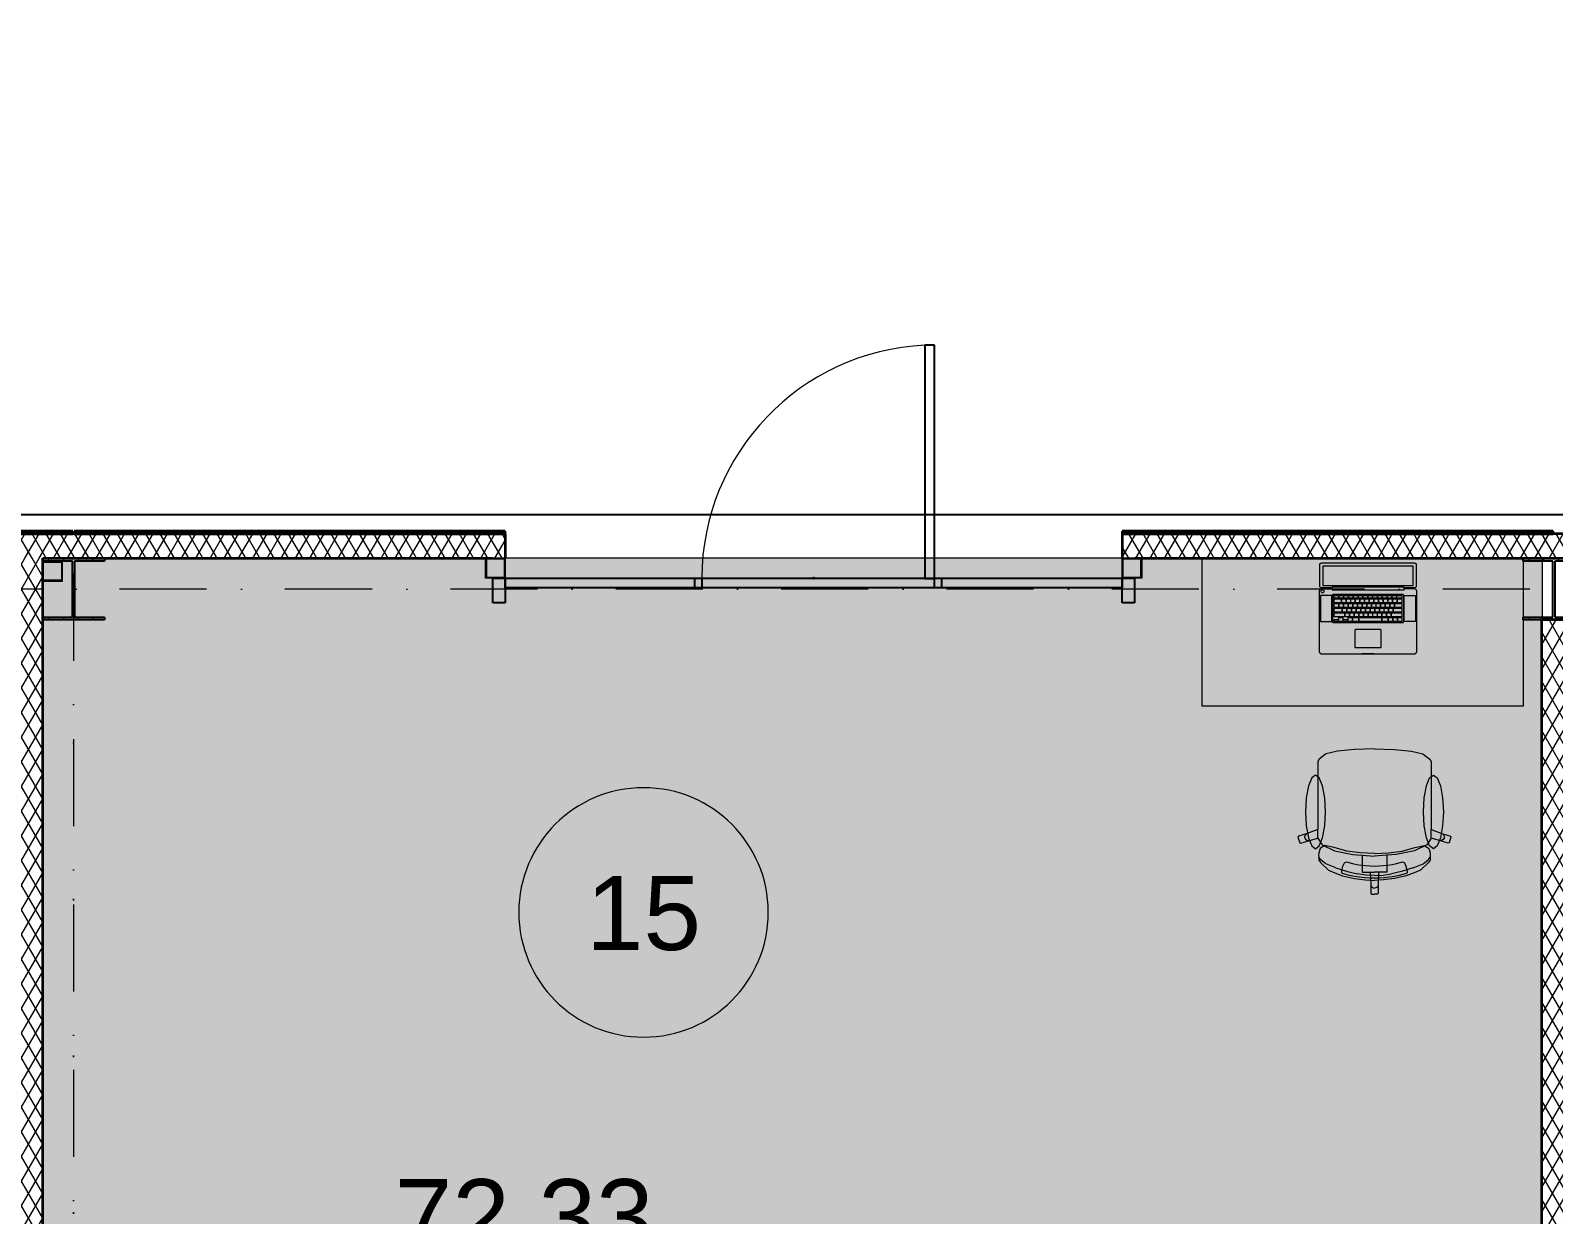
# Model space of a CAD drawing. Header units: millimetres. Extents: x -10605 to 104127, y -15987 to 52426.
# Drawn here: x 51825 to 57999, y 37464 to 42265 of the extents above; entities that cross this region are included whole.
import ezdxf
from ezdxf.enums import TextEntityAlignment as Align

# ---------------------------------------------------------------- set-up
doc = ezdxf.new("R2010")
doc.units = ezdxf.units.MM
doc.header["$MEASUREMENT"] = 0
doc.linetypes.add('Dot & Dashed', pattern=[670.277762, 352.777767, -176.388884, 0, -141.111112])
doc.linetypes.add('Крупный пунктир', pattern=[634.99999, 0, -634.99999])
for name, color, linetype, lineweight in [('0_Ном._пера__100', 7, 'Continuous', 9), ('0_Ном._пера__200', 7, 'Continuous', 0), ('0_Ном._пера__98', 7, 'Continuous', 25), ('Двери Archicad_Ном._пера__97', 7, 'Continuous', 35), ('Двери Archicad_Ном._пера__98', 7, 'Continuous', 25), ('Зоны_Ном._пера__91', 255, 'Continuous', 0), ('Мебель и  оборудование_Ном._пера__100', 7, 'Continuous', 9), ('Мебель и  оборудование_Ном._пера__200', 7, 'Continuous', 0), ('Мебель и  оборудование_Ном._пера__91', 255, 'Continuous', 0), ('Металлический каркас здания_Ном._пера__98', 7, 'Continuous', 25), ('Металлический каркас здания_Ном._пера__99', 7, 'Continuous', 15), ('Оси_Ном._пера__200', 7, 'Continuous', 0), ('Паспорта Зон Archicad_Ном._пера__100', 7, 'Continuous', 9), ('Стены _Ном._пера__97', 7, 'Continuous', 35), ('Стены _Ном._пера__98', 7, 'Continuous', 25), ('Фасадные панели_Ном._пера__200', 7, 'Continuous', 0), ('Фасадные панели_Ном._пера__97', 7, 'Continuous', 35)]:
    doc.layers.add(name, color=color, linetype=linetype, lineweight=lineweight)
for name, color, linetype in [('Двери Archicad', 7, 'Continuous'), ('Зоны', 7, 'Continuous'), ('Мебель и  оборудование', 7, 'Continuous'), ('Металлический каркас здания', 7, 'Continuous'), ('Оси', 7, 'Continuous'), ('Стены', 7, 'Continuous'), ('Фасадные панели', 7, 'Continuous')]:
    doc.layers.add(name, color=color, linetype=linetype)
doc.styles.add('РЎР“Р•РќР•Р\xa0РР\xa0_РЎРўРР›Р¬_1', font='arial.ttf')
pattern_1 = [(60, (0, 0), (-43.30127, 25), []), (120, (0, 0), (43.30127, 25), [])]
pattern_2 = [(90, (0, 0), (-60, 0), [])]

# ---------------------------------------------------------------- blocks, each defined once
blk = doc.blocks.new('Разгрузочный тамбур_15_21', base_point=(53628.2, 38769.6))
at = {"layer": 'Зоны', "linetype": 'Continuous', "lineweight": 0, "true_color": 0x3f3f3f}
blk.add_hatch(color=250, dxfattribs=at).paths.add_polyline_path([(51875.1, 40125), (51875.1, 28225), (53470, 28225), (57870.1, 28225), (57953.4, 28225), (57953.4, 40125)])
at = {"layer": 'Паспорта Зон Archicad_Ном._пера__100', "color": 7, "linetype": 'Continuous', "lineweight": 9}
for start, end in [(0, 180), (180, 0)]:
    blk.add_arc((54310.2, 38689.3), 505.7, start, end, dxfattribs=at)
at = {"layer": 'Паспорта Зон Archicad_Ном._пера__100', "color": 7, "lineweight": 9, "style": 'РЎР“Р•РќР•Р\xa0РР\xa0_РЎРўРР›Р¬_1'}
for tag, p in [('ROOM_NUMBER', (54310.2, 38686.8)), ('ROOM_AREA', (53826.5, 37457.8))]:
    blk.add_attdef(tag, text='', height=300, dxfattribs=at).set_placement(p, align=Align.MIDDLE_CENTER)
blk = doc.blocks.new('Стена_1', base_point=(51875, 40125))
at = {"layer": 'Стены', "linetype": 'Continuous', "lineweight": 0, "true_color": 0x000000}
h = blk.add_hatch(dxfattribs=at)
h.set_pattern_fill('Batt_Insulation__3_', color=18, style=0, pattern_type=2)
h.set_pattern_definition(pattern_1)
h.paths.add_polyline_path([(51875, 28235), (51875, 40125), (51775, 40125), (51775, 28235)])
at = {"layer": 'Стены _Ном._пера__97', "color": 7, "linetype": 'Continuous', "lineweight": 35, "flags": 128}
blk.add_lwpolyline([(51875, 28235), (51875, 40125)], dxfattribs=at)
blk = doc.blocks.new('Колонна SHS ГК 27')
at = {"layer": 'Металлический каркас здания_Ном._пера__99', "linetype": 'Continuous', "lineweight": 0, "true_color": 0xffffff}
h = blk.add_hatch(dxfattribs=at)
h.set_pattern_fill('Barabбs_tйglakц_бllу', style=0, pattern_type=2)
h.set_pattern_definition(pattern_2)
h.paths.add_polyline_path([(-40, -40), (40, -40), (40, 40), (-40, 40)])
h.paths.add_polyline_path([(-36.4, -36.4), (-36.4, 36.4), (36.4, 36.4), (36.4, -36.4)], flags=0)
at = {"layer": 'Металлический каркас здания_Ном._пера__99', "color": 7, "linetype": 'Continuous', "lineweight": 15}
for p, q in [((40, 40), (-40, 40)), ((-40, 40), (-40, -40)), ((-36.4, -36.4), (-36.4, 36.4)), ((-36.4, 36.4), (36.4, 36.4)), ((36.4, 36.4), (36.4, -36.4)), ((40, -40), (40, 40)), ((-40, -40), (40, -40)), ((36.4, -36.4), (-36.4, -36.4))]:
    blk.add_line(p, q, dxfattribs=at)
blk = doc.blocks.new('Труба Квадратного Сечения ГК SHS 27')
at = {"layer": 'Металлический каркас здания_Ном._пера__99', "color": 7, "linetype": 'Continuous', "lineweight": 15}
for p, q in [((1250, 40), (0, 40)), ((0, 40), (0, 0)), ((0, 0), (0, -40)), ((2500, 40), (1250, 40)), ((2500, 0), (2500, 40)), ((2500, -40), (2500, 0)), ((0, -40), (1250, -40)), ((1250, -40), (2500, -40))]:
    blk.add_line(p, q, dxfattribs=at)
blk = doc.blocks.new('Перекрытие_1', base_point=(-300, -300))
at = {"layer": '0_Ном._пера__200', "color": 7, "linetype": 'Continuous', "lineweight": 0, "flags": 128}
blk.add_lwpolyline([(-300, -300), (98300.8, -300), (98300.8, 40300.8), (-300, 40300.8)], close=True, dxfattribs=at)
blk = doc.blocks.new('Перекрытие_58', base_point=(3875, 43275))
at = {"layer": 'Стены _Ном._пера__98', "color": 7, "linetype": 'Continuous', "lineweight": 25, "flags": 128}
blk.add_lwpolyline([(3875, 43275), (94125, 43275), (94125, 40300.8), (3875, 40300.8)], close=True, dxfattribs=at)
blk = doc.blocks.new('Стена_208', base_point=(51450, 40225))
at = {"layer": 'Фасадные панели_Ном._пера__200', "color": 7, "linetype": 'Continuous', "lineweight": 0, "flags": 128}
for points in [[(51997.5, 40235), (51450, 40235)], [(51450, 40235), (51450, 40225)], [(51450, 40225), (51997.5, 40225)], [(51997.5, 40225), (51997.5, 40235)]]:
    blk.add_lwpolyline(points, dxfattribs=at)
blk = doc.blocks.new('Стена_209', base_point=(51450, 40225))
at = {"layer": 'Фасадные панели', "linetype": 'Continuous', "lineweight": 0, "true_color": 0xffffff}
blk.add_hatch(color=7, dxfattribs=at).paths.add_polyline_path([(51450, 40225), (51997.5, 40225), (51997.5, 40235), (51450, 40235)])
at = {"layer": 'Фасадные панели_Ном._пера__97', "color": 7, "linetype": 'Continuous', "lineweight": 35, "flags": 128}
for points in [[(51997.5, 40235), (51450, 40235)], [(51450, 40235), (51450, 40225)], [(51450, 40225), (51997.5, 40225)], [(51997.5, 40225), (51997.5, 40235)]]:
    blk.add_lwpolyline(points, dxfattribs=at)
blk = doc.blocks.new('Стена_232', base_point=(53750, 40225))
at = {"layer": 'Фасадные панели_Ном._пера__200', "color": 7, "linetype": 'Continuous', "lineweight": 0, "flags": 128}
for points in [[(53750, 40235), (52002.5, 40235)], [(52002.5, 40235), (52002.5, 40225)], [(52002.5, 40225), (53750, 40225)], [(53750, 40225), (53750, 40235)]]:
    blk.add_lwpolyline(points, dxfattribs=at)
blk = doc.blocks.new('Стена_233', base_point=(53750, 40225))
at = {"layer": 'Фасадные панели', "linetype": 'Continuous', "lineweight": 0, "true_color": 0xffffff}
blk.add_hatch(color=7, dxfattribs=at).paths.add_polyline_path([(53750, 40235), (52002.5, 40235), (52002.5, 40225), (53750, 40225)])
at = {"layer": 'Фасадные панели_Ном._пера__97', "color": 7, "linetype": 'Continuous', "lineweight": 35, "flags": 128}
for points in [[(53750, 40235), (52002.5, 40235)], [(52002.5, 40235), (52002.5, 40225)], [(52002.5, 40225), (53750, 40225)], [(53750, 40225), (53750, 40235)]]:
    blk.add_lwpolyline(points, dxfattribs=at)
blk = doc.blocks.new('Стена_234', base_point=(56250, 40225))
at = {"layer": 'Фасадные панели_Ном._пера__200', "color": 7, "linetype": 'Continuous', "lineweight": 0, "flags": 128}
for points in [[(57997.5, 40235), (56250, 40235)], [(56250, 40235), (56250, 40225)], [(56250, 40225), (57997.5, 40225)], [(57997.5, 40225), (57997.5, 40235)]]:
    blk.add_lwpolyline(points, dxfattribs=at)
blk = doc.blocks.new('Стена_235', base_point=(56250, 40225))
at = {"layer": 'Фасадные панели', "linetype": 'Continuous', "lineweight": 0, "true_color": 0xffffff}
blk.add_hatch(color=7, dxfattribs=at).paths.add_polyline_path([(56250, 40225), (57997.5, 40225), (57997.5, 40235), (56250, 40235)])
at = {"layer": 'Фасадные панели_Ном._пера__97', "color": 7, "linetype": 'Continuous', "lineweight": 35, "flags": 128}
for points in [[(57997.5, 40235), (56250, 40235)], [(56250, 40235), (56250, 40225)], [(56250, 40225), (57997.5, 40225)], [(57997.5, 40225), (57997.5, 40235)]]:
    blk.add_lwpolyline(points, dxfattribs=at)
blk = doc.blocks.new('Стена_367', base_point=(58000, 34125))
at = {"layer": 'Стены', "linetype": 'Continuous', "lineweight": 0, "true_color": 0x000000}
h = blk.add_hatch(dxfattribs=at)
h.set_pattern_fill('Batt_Insulation__3_', color=18, style=0, pattern_type=2)
h.set_pattern_definition(pattern_1)
h.paths.add_polyline_path([(58050, 34125), (58050, 39875), (57950, 39875), (57950, 34125)])
at = {"layer": 'Стены _Ном._пера__97', "color": 7, "linetype": 'Continuous', "lineweight": 35, "flags": 128}
for points in [[(58050, 39875), (57950, 39875)], [(57950, 39875), (57950, 34125)], [(58050, 34125), (58050, 39875)], [(57950, 34125), (58050, 34125)]]:
    blk.add_lwpolyline(points, dxfattribs=at)
blk = doc.blocks.new('Колонна Универсальная 27')
at = {"layer": 'Металлический каркас здания_Ном._пера__98', "linetype": 'Continuous', "lineweight": 0, "true_color": 0xffffff}
h = blk.add_hatch(dxfattribs=at)
h.set_pattern_fill('Barabбs_tйglakц_бllу', style=0, pattern_type=2)
h.set_pattern_definition(pattern_2)
h.paths.add_polyline_path([(-125, -125), (125, -125), (125, -113), (4, -113), (4, 113), (125, 113), (125, 125), (-125, 125), (-125, 113), (-4, 113), (-4, -113), (-125, -113)])
at = {"layer": 'Металлический каркас здания_Ном._пера__98', "color": 7, "linetype": 'Continuous', "lineweight": 25}
for p, q in [((125, 125), (-125, 125)), ((-125, 125), (-125, 113)), ((125, 113), (125, 125)), ((-125, 113), (-4, 113)), ((-4, 113), (-4, -113)), ((4, -113), (4, 113)), ((4, 113), (125, 113)), ((-4, -113), (-125, -113)), ((-125, -113), (-125, -125)), ((125, -113), (4, -113)), ((125, -125), (125, -113)), ((-125, -125), (125, -125))]:
    blk.add_line(p, q, dxfattribs=at)
blk = doc.blocks.new('MacBook 27')
at = {"layer": 'Мебель и  оборудование_Ном._пера__200', "color": 7, "linetype": 'Continuous', "lineweight": 0}
for p, q in [((0, 365.3), (0.8, 366.6)), ((0, 358.6), (0, 365.3)), ((0, 274.3), (0, 358.6)), ((0.8, 366.6), (3, 367.8)), ((3, 367.8), (6.3, 368.5)), ((6.3, 368.5), (10.2, 368.8)), ((10.2, 368.8), (382.8, 368.8)), ((13.3, 357.5), (379.6, 357.5)), ((13.3, 279.3), (13.3, 357.5)), ((379.6, 357.5), (379.6, 279.3)), ((382.8, 368.8), (386.7, 368.5)), ((386.7, 368.5), (390, 367.8)), ((390, 367.8), (392.2, 366.6)), ((392.2, 366.6), (392.9, 365.3)), ((392.9, 365.3), (392.9, 358.6)), ((392.9, 358.6), (392.9, 274.3)), ((0.8, 272.9), (0, 274.3)), ((0.8, 260.7), (0, 256.8)), ((0, 256.8), (0, 10.2)), ((3, 271.8), (0.8, 272.9)), ((3, 264), (0.8, 260.7)), ((6.3, 271.1), (3, 271.8)), ((6.3, 266.2), (3, 264)), ((10.2, 270.8), (6.3, 271.1)), ((10.2, 267), (6.3, 266.2)), ((50.4, 270.8), (10.2, 270.8)), ((50.4, 267), (10.2, 267)), ((379.6, 279.3), (13.3, 279.3)), ((50.4, 271.9), (342.5, 271.9)), ((50.4, 267), (50.4, 271.9)), ((50.4, 260.6), (50.4, 267)), ((342.5, 260.6), (50.4, 260.6)), ((342.5, 267), (342.5, 271.9)), ((382.8, 270.8), (342.5, 270.8)), ((382.8, 267), (342.5, 267)), ((342.5, 267), (342.5, 260.6)), ((375.1, 257.1), (374.6, 254.8)), ((374.6, 254.8), (375.1, 252.4)), ((376.4, 259.1), (375.1, 257.1)), ((375.1, 252.4), (376.4, 250.5)), ((378.4, 260.4), (376.4, 259.1)), ((376.4, 250.5), (378.4, 249.1)), ((380.7, 260.9), (378.4, 260.4)), ((378.4, 249.1), (380.7, 248.7)), ((383.1, 260.4), (380.7, 260.9)), ((380.7, 248.7), (383.1, 249.1)), ((386.7, 271.1), (382.8, 270.8)), ((386.7, 266.2), (382.8, 267)), ((385.1, 259.1), (383.1, 260.4)), ((383.1, 249.1), (385.1, 250.5)), ((386.4, 257.1), (385.1, 259.1)), ((385.1, 250.5), (386.4, 252.4)), ((386.8, 254.8), (386.4, 257.1)), ((386.4, 252.4), (386.8, 254.8)), ((390, 271.8), (386.7, 271.1)), ((390, 264), (386.7, 266.2)), ((392.2, 272.9), (390, 271.8)), ((392.2, 260.7), (390, 264)), ((392.9, 274.3), (392.2, 272.9)), ((392.9, 256.8), (392.2, 260.7)), ((392.9, 10.2), (392.9, 256.8)), ((49.4, 237.5), (3.8, 237.5)), ((3.8, 237.5), (3.8, 133.3)), ((49.4, 133.3), (49.4, 237.5)), ((53.5, 241.5), (53.2, 240)), ((53.2, 240), (53.2, 130.8)), ((54.3, 242.7), (53.5, 241.5)), ((55.6, 243.5), (54.3, 242.7)), ((57, 243.8), (55.6, 243.5)), ((335.9, 243.8), (57, 243.8)), ((59.6, 237.5), (59.6, 227.3)), ((79.1, 237.5), (59.6, 237.5)), ((59.6, 227.3), (79.1, 227.3)), ((59.6, 224.8), (59.6, 208.5)), ((77.6, 224.8), (59.6, 224.8)), ((59.6, 208.5), (77.6, 208.5)), ((59.6, 206), (59.6, 189.7)), ((87.8, 206), (59.6, 206)), ((59.6, 189.7), (87.8, 189.7)), ((59.6, 187.2), (59.6, 170.9)), ((92.8, 187.2), (59.6, 187.2)), ((77.6, 208.5), (77.6, 224.8)), ((79.1, 227.3), (79.1, 237.5)), ((96.4, 224.8), (80.1, 224.8)), ((80.1, 224.8), (80.1, 208.5)), ((80.1, 208.5), (96.4, 208.5)), ((98.7, 237.5), (81.7, 237.5)), ((81.7, 237.5), (81.7, 227.3)), ((81.7, 227.3), (98.7, 227.3)), ((87.8, 189.7), (87.8, 206)), ((106.6, 206), (90.3, 206)), ((90.3, 206), (90.3, 189.7)), ((90.3, 189.7), (106.6, 189.7)), ((92.8, 170.9), (92.8, 187.2)), ((95.4, 187.2), (95.4, 170.9)), ((111.6, 187.2), (95.4, 187.2)), ((96.4, 208.5), (96.4, 224.8)), ((98.7, 227.3), (98.7, 237.5)), ((115.2, 224.8), (98.9, 224.8)), ((98.9, 224.8), (98.9, 208.5)), ((98.9, 208.5), (115.2, 208.5)), ((101.2, 237.5), (101.2, 227.3)), ((118.2, 237.5), (101.2, 237.5)), ((101.2, 227.3), (118.2, 227.3)), ((106.6, 189.7), (106.6, 206)), ((109.1, 206), (109.1, 189.7)), ((125.3, 206), (109.1, 206)), ((109.1, 189.7), (125.3, 189.7)), ((111.6, 170.9), (111.6, 187.2)), ((130.4, 187.2), (114.2, 187.2)), ((114.2, 187.2), (114.2, 170.9)), ((115.2, 208.5), (115.2, 224.8)), ((134, 224.8), (117.7, 224.8)), ((117.7, 224.8), (117.7, 208.5)), ((117.7, 208.5), (134, 208.5)), ((118.2, 227.3), (118.2, 237.5)), ((137.8, 237.5), (120.8, 237.5)), ((120.8, 237.5), (120.8, 227.3)), ((120.8, 227.3), (137.8, 227.3)), ((125.3, 189.7), (125.3, 206)), ((144.1, 206), (127.9, 206)), ((127.9, 206), (127.9, 189.7)), ((127.9, 189.7), (144.1, 189.7)), ((130.4, 170.9), (130.4, 187.2)), ((149.2, 187.2), (133, 187.2)), ((133, 187.2), (133, 170.9)), ((134, 208.5), (134, 224.8)), ((152.8, 224.8), (136.5, 224.8)), ((136.5, 224.8), (136.5, 208.5)), ((136.5, 208.5), (152.8, 208.5)), ((137.8, 227.3), (137.8, 237.5)), ((140.3, 237.5), (140.3, 227.3)), ((157.4, 237.5), (140.3, 237.5)), ((140.3, 227.3), (157.4, 227.3)), ((144.1, 189.7), (144.1, 206)), ((162.9, 206), (146.7, 206)), ((146.7, 206), (146.7, 189.7)), ((146.7, 189.7), (162.9, 189.7)), ((149.2, 170.9), (149.2, 187.2)), ((168, 187.2), (151.8, 187.2)), ((151.8, 187.2), (151.8, 170.9)), ((152.8, 208.5), (152.8, 224.8)), ((171.6, 224.8), (155.3, 224.8)), ((155.3, 224.8), (155.3, 208.5)), ((155.3, 208.5), (171.6, 208.5)), ((157.4, 227.3), (157.4, 237.5)), ((159.9, 237.5), (159.9, 227.3)), ((176.9, 237.5), (159.9, 237.5)), ((159.9, 227.3), (176.9, 227.3)), ((162.9, 189.7), (162.9, 206)), ((181.7, 206), (165.5, 206)), ((165.5, 206), (165.5, 189.7)), ((165.5, 189.7), (181.7, 189.7)), ((168, 170.9), (168, 187.2)), ((170.6, 187.2), (170.6, 170.9)), ((186.8, 187.2), (170.6, 187.2)), ((171.6, 208.5), (171.6, 224.8)), ((190.4, 224.8), (174.1, 224.8)), ((174.1, 224.8), (174.1, 208.5)), ((174.1, 208.5), (190.4, 208.5)), ((176.9, 227.3), (176.9, 237.5)), ((179.5, 237.5), (179.5, 227.3)), ((196.5, 237.5), (179.5, 237.5)), ((179.5, 227.3), (196.5, 227.3)), ((181.7, 189.7), (181.7, 206)), ((200.5, 206), (184.3, 206)), ((184.3, 206), (184.3, 189.7)), ((184.3, 189.7), (200.5, 189.7)), ((186.8, 170.9), (186.8, 187.2)), ((205.6, 187.2), (189.4, 187.2)), ((189.4, 187.2), (189.4, 170.9)), ((190.4, 208.5), (190.4, 224.8)), ((209.2, 224.8), (192.9, 224.8)), ((192.9, 224.8), (192.9, 208.5)), ((192.9, 208.5), (209.2, 208.5)), ((196.5, 227.3), (196.5, 237.5)), ((216, 237.5), (199, 237.5)), ((199, 237.5), (199, 227.3)), ((199, 227.3), (216, 227.3)), ((200.5, 189.7), (200.5, 206)), ((219.3, 206), (203.1, 206)), ((203.1, 206), (203.1, 189.7)), ((203.1, 189.7), (219.3, 189.7)), ((205.6, 170.9), (205.6, 187.2)), ((224.4, 187.2), (208.2, 187.2)), ((208.2, 187.2), (208.2, 170.9)), ((209.2, 208.5), (209.2, 224.8)), ((211.7, 224.8), (211.7, 208.5)), ((228, 224.8), (211.7, 224.8)), ((211.7, 208.5), (228, 208.5)), ((216, 227.3), (216, 237.5)), ((218.6, 237.5), (218.6, 227.3)), ((235.6, 237.5), (218.6, 237.5)), ((218.6, 227.3), (235.6, 227.3)), ((219.3, 189.7), (219.3, 206)), ((238.1, 206), (221.9, 206)), ((221.9, 206), (221.9, 189.7)), ((221.9, 189.7), (238.1, 189.7)), ((224.4, 170.9), (224.4, 187.2)), ((243.2, 187.2), (226.9, 187.2)), ((226.9, 187.2), (226.9, 170.9)), ((228, 208.5), (228, 224.8)), ((246.8, 224.8), (230.5, 224.8)), ((230.5, 224.8), (230.5, 208.5)), ((230.5, 208.5), (246.8, 208.5)), ((235.6, 227.3), (235.6, 237.5)), ((255.1, 237.5), (238.1, 237.5)), ((238.1, 237.5), (238.1, 227.3)), ((238.1, 227.3), (255.1, 227.3)), ((238.1, 189.7), (238.1, 206)), ((256.9, 206), (240.7, 206)), ((240.7, 206), (240.7, 189.7)), ((240.7, 189.7), (256.9, 189.7)), ((243.2, 170.9), (243.2, 187.2)), ((262, 187.2), (245.7, 187.2)), ((245.7, 187.2), (245.7, 170.9)), ((246.8, 208.5), (246.8, 224.8)), ((249.3, 224.8), (249.3, 208.5)), ((265.6, 224.8), (249.3, 224.8)), ((249.3, 208.5), (265.6, 208.5)), ((255.1, 227.3), (255.1, 237.5)), ((256.9, 189.7), (256.9, 206)), ((274.7, 237.5), (257.7, 237.5)), ((257.7, 237.5), (257.7, 227.3)), ((257.7, 227.3), (274.7, 227.3)), ((275.7, 206), (259.5, 206)), ((259.5, 206), (259.5, 189.7)), ((259.5, 189.7), (275.7, 189.7)), ((262, 170.9), (262, 187.2)), ((280.8, 187.2), (264.5, 187.2)), ((264.5, 187.2), (264.5, 170.9)), ((265.6, 208.5), (265.6, 224.8)), ((284.4, 224.8), (268.1, 224.8)), ((268.1, 224.8), (268.1, 208.5)), ((268.1, 208.5), (284.4, 208.5)), ((274.7, 227.3), (274.7, 237.5)), ((275.7, 189.7), (275.7, 206)), ((277.2, 237.5), (277.2, 227.3)), ((294.3, 237.5), (277.2, 237.5)), ((277.2, 227.3), (294.3, 227.3)), ((294.5, 206), (278.3, 206)), ((278.3, 206), (278.3, 189.7)), ((278.3, 189.7), (294.5, 189.7)), ((280.8, 170.9), (280.8, 187.2)), ((299.6, 187.2), (283.3, 187.2)), ((283.3, 187.2), (283.3, 170.9)), ((284.4, 208.5), (284.4, 224.8)), ((303.1, 224.8), (286.9, 224.8)), ((286.9, 224.8), (286.9, 208.5)), ((286.9, 208.5), (303.1, 208.5)), ((294.3, 227.3), (294.3, 237.5)), ((294.5, 189.7), (294.5, 206)), ((296.8, 237.5), (296.8, 227.3)), ((313.8, 237.5), (296.8, 237.5)), ((296.8, 227.3), (313.8, 227.3)), ((297.1, 206), (297.1, 189.7)), ((313.3, 206), (297.1, 206)), ((297.1, 189.7), (313.3, 189.7)), ((299.6, 170.9), (299.6, 187.2)), ((302.1, 187.2), (302.1, 170.9)), ((333.4, 187.2), (302.1, 187.2)), ((303.1, 208.5), (303.1, 224.8)), ((305.7, 224.8), (305.7, 208.5)), ((333.4, 224.8), (305.7, 224.8)), ((305.7, 208.5), (333.4, 208.5)), ((313.3, 189.7), (313.3, 206)), ((313.8, 227.3), (313.8, 237.5)), ((315.8, 206), (315.8, 189.7)), ((333.4, 206), (315.8, 206)), ((315.8, 189.7), (333.4, 189.7)), ((316.4, 237.5), (316.4, 227.3)), ((333.4, 237.5), (316.4, 237.5)), ((316.4, 227.3), (333.4, 227.3)), ((333.4, 227.3), (333.4, 237.5)), ((333.4, 208.5), (333.4, 224.8)), ((333.4, 189.7), (333.4, 206)), ((333.4, 170.9), (333.4, 187.2)), ((337.4, 243.5), (335.9, 243.8)), ((338.6, 242.7), (337.4, 243.5)), ((339.4, 241.5), (338.6, 242.7)), ((339.7, 240), (339.4, 241.5)), ((339.7, 130.8), (339.7, 240)), ((343.5, 133.3), (343.5, 237.5)), ((343.5, 237.5), (389.1, 237.5)), ((389.1, 237.5), (389.1, 133.3)), ((3.8, 133.3), (49.4, 133.3)), ((53.2, 130.8), (53.5, 129.4)), ((53.5, 129.4), (54.3, 128.1)), ((54.3, 128.1), (55.6, 127.3)), ((55.6, 127.3), (57, 127)), ((57, 127), (335.9, 127)), ((59.6, 170.9), (92.8, 170.9)), ((59.6, 168.4), (59.6, 152.1)), ((101.2, 168.4), (59.6, 168.4)), ((59.6, 152.1), (101.2, 152.1)), ((75.8, 149.6), (59.6, 149.6)), ((59.6, 149.6), (59.6, 133.3)), ((59.6, 133.3), (75.8, 133.3)), ((75.8, 133.3), (75.8, 149.6)), ((94.6, 149.6), (78.4, 149.6)), ((78.4, 149.6), (78.4, 133.3)), ((78.4, 133.3), (94.6, 133.3)), ((94.6, 133.3), (94.6, 149.6)), ((95.4, 170.9), (111.6, 170.9)), ((113.4, 149.6), (97.2, 149.6)), ((97.2, 149.6), (97.2, 133.3)), ((97.2, 133.3), (113.4, 133.3)), ((101.2, 152.1), (101.2, 168.4)), ((120, 168.4), (103.8, 168.4)), ((103.8, 168.4), (103.8, 152.1)), ((103.8, 152.1), (120, 152.1)), ((113.4, 133.3), (113.4, 149.6)), ((114.2, 170.9), (130.4, 170.9)), ((116, 149.6), (116, 133.3)), ((138.8, 149.6), (116, 149.6)), ((116, 133.3), (138.8, 133.3)), ((120, 152.1), (120, 168.4)), ((138.8, 168.4), (122.6, 168.4)), ((122.6, 168.4), (122.6, 152.1)), ((122.6, 152.1), (138.8, 152.1)), ((133, 170.9), (149.2, 170.9)), ((138.8, 152.1), (138.8, 168.4)), ((138.8, 133.3), (138.8, 149.6)), ((141.4, 168.4), (141.4, 152.1)), ((157.6, 168.4), (141.4, 168.4)), ((141.4, 152.1), (157.6, 152.1)), ((232.8, 149.6), (141.4, 149.6)), ((141.4, 149.6), (141.4, 133.3)), ((141.4, 133.3), (232.8, 133.3)), ((151.8, 170.9), (168, 170.9)), ((157.6, 152.1), (157.6, 168.4)), ((176.4, 168.4), (160.1, 168.4)), ((160.1, 168.4), (160.1, 152.1)), ((160.1, 152.1), (176.4, 152.1)), ((170.6, 170.9), (186.8, 170.9)), ((176.4, 152.1), (176.4, 168.4)), ((195.2, 168.4), (178.9, 168.4)), ((178.9, 168.4), (178.9, 152.1)), ((178.9, 152.1), (195.2, 152.1)), ((189.4, 170.9), (205.6, 170.9)), ((195.2, 152.1), (195.2, 168.4)), ((214, 168.4), (197.7, 168.4)), ((197.7, 168.4), (197.7, 152.1)), ((197.7, 152.1), (214, 152.1)), ((208.2, 170.9), (224.4, 170.9)), ((214, 152.1), (214, 168.4)), ((232.8, 168.4), (216.5, 168.4)), ((216.5, 168.4), (216.5, 152.1)), ((216.5, 152.1), (232.8, 152.1)), ((226.9, 170.9), (243.2, 170.9)), ((232.8, 152.1), (232.8, 168.4)), ((232.8, 133.3), (232.8, 149.6)), ((235.3, 168.4), (235.3, 152.1)), ((251.6, 168.4), (235.3, 168.4)), ((235.3, 152.1), (251.6, 152.1)), ((258.2, 149.6), (235.3, 149.6)), ((235.3, 149.6), (235.3, 133.3)), ((235.3, 133.3), (258.2, 133.3)), ((245.7, 170.9), (262, 170.9)), ((251.6, 152.1), (251.6, 168.4)), ((270.4, 168.4), (254.1, 168.4)), ((254.1, 168.4), (254.1, 152.1)), ((254.1, 152.1), (270.4, 152.1)), ((258.2, 133.3), (258.2, 149.6)), ((277, 149.6), (260.7, 149.6)), ((260.7, 149.6), (260.7, 133.3)), ((260.7, 133.3), (277, 133.3)), ((264.5, 170.9), (280.8, 170.9)), ((270.4, 152.1), (270.4, 168.4)), ((289.2, 168.4), (272.9, 168.4)), ((272.9, 168.4), (272.9, 152.1)), ((272.9, 152.1), (289.2, 152.1)), ((277, 133.3), (277, 149.6)), ((295.8, 141.5), (279.5, 141.5)), ((279.5, 141.5), (279.5, 133.3)), ((279.5, 133.3), (295.8, 133.3)), ((283.3, 170.9), (299.6, 170.9)), ((289.2, 152.1), (289.2, 168.4)), ((291.7, 168.4), (291.7, 152.1)), ((333.4, 168.4), (291.7, 168.4)), ((291.7, 152.1), (333.4, 152.1)), ((295.8, 133.3), (295.8, 141.5)), ((298.3, 149.6), (298.3, 133.3)), ((314.6, 149.6), (298.3, 149.6)), ((298.3, 133.3), (314.6, 133.3)), ((302.1, 170.9), (333.4, 170.9)), ((314.6, 133.3), (314.6, 149.6)), ((333.4, 141.5), (317.1, 141.5)), ((317.1, 141.5), (317.1, 133.3)), ((317.1, 133.3), (333.4, 133.3)), ((333.4, 152.1), (333.4, 168.4)), ((333.4, 133.3), (333.4, 141.5)), ((335.9, 127), (337.4, 127.3)), ((337.4, 127.3), (338.6, 128.1)), ((338.6, 128.1), (339.4, 129.4)), ((339.4, 129.4), (339.7, 130.8)), ((389.1, 133.3), (343.5, 133.3)), ((144.7, 99.2), (144.4, 97.8)), ((144.4, 97.8), (144.4, 29.2)), ((145.5, 100.5), (144.7, 99.2)), ((146.8, 101.3), (145.5, 100.5)), ((148.2, 101.6), (146.8, 101.3)), ((244.7, 101.6), (148.2, 101.6)), ((246.2, 101.3), (244.7, 101.6)), ((247.4, 100.5), (246.2, 101.3)), ((248.2, 99.2), (247.4, 100.5)), ((248.5, 97.8), (248.2, 99.2)), ((248.5, 29.2), (248.5, 97.8)), ((0, 10.2), (0.8, 6.3)), ((0.8, 6.3), (3, 3)), ((3, 3), (6.3, 0.8)), ((6.3, 0.8), (10.2, 0)), ((10.2, 0), (382.8, 0)), ((144.4, 29.2), (144.7, 27.8)), ((144.7, 27.8), (145.5, 26.5)), ((145.5, 26.5), (146.8, 25.7)), ((146.8, 25.7), (148.2, 25.4)), ((148.2, 25.4), (244.7, 25.4)), ((171.3, 0.9), (171.1, 0)), ((171.8, 1.7), (171.3, 0.9)), ((172.6, 2.3), (171.8, 1.7)), ((173.6, 2.5), (172.6, 2.3)), ((219.3, 2.5), (173.6, 2.5)), ((220.3, 2.3), (219.3, 2.5)), ((221.1, 1.7), (220.3, 2.3)), ((221.7, 0.9), (221.1, 1.7)), ((221.9, 0), (221.7, 0.9)), ((244.7, 25.4), (246.2, 25.7)), ((246.2, 25.7), (247.4, 26.5)), ((247.4, 26.5), (248.2, 27.8)), ((248.2, 27.8), (248.5, 29.2)), ((382.8, 0), (386.7, 0.8)), ((386.7, 0.8), (390, 3)), ((390, 3), (392.2, 6.3)), ((392.2, 6.3), (392.9, 10.2))]:
    blk.add_line(p, q, dxfattribs=at)
blk = doc.blocks.new('Стул Офисный 06 27')
at = {"layer": 'Мебель и  оборудование_Ном._пера__200', "color": 7, "linetype": 'Continuous', "lineweight": 0}
for p, q in [((294.9, 587), (297.9, 590)), ((294.9, 550.1), (294.9, 587)), ((294.9, 550.1), (296.1, 555.8)), ((296.1, 555.8), (299.3, 560.7)), ((297.9, 590), (310, 590)), ((299.3, 560.7), (304.2, 563.9)), ((304.2, 563.9), (310, 565.1)), ((322.1, 590), (310, 590)), ((315.8, 563.9), (310, 565.1)), ((320.7, 560.7), (315.8, 563.9)), ((323.9, 555.8), (320.7, 560.7)), ((325.1, 587), (322.1, 590)), ((325.1, 550.1), (323.9, 555.8)), ((325.1, 550.1), (325.1, 587)), ((123.9, 491.8), (149.3, 502.9)), ((149.3, 502.9), (181, 514.6)), ((153.2, 483.1), (201.1, 497.5)), ((181, 514.6), (229.2, 525.5)), ((201.1, 497.5), (241.3, 507)), ((229.2, 525.5), (272.8, 531.7)), ((274.8, 511.9), (241.3, 507)), ((259.7, 470.3), (259.7, 500.3)), ((259.7, 500.3), (293.1, 500.3)), ((272.8, 531.7), (310, 533.5)), ((310, 513.6), (274.8, 511.9)), ((293.1, 500.3), (294.9, 550.1)), ((293.1, 500.3), (310, 500.3)), ((347.2, 531.7), (310, 533.5)), ((310, 513.6), (345.2, 511.9)), ((326.9, 500.3), (310, 500.3)), ((326.9, 500.3), (325.1, 550.1)), ((360.3, 500.3), (326.9, 500.3)), ((345.2, 511.9), (378.7, 507)), ((390.8, 525.5), (347.2, 531.7)), ((360.3, 470.3), (360.3, 500.3)), ((418.9, 497.5), (378.7, 507)), ((439, 514.6), (390.8, 525.5)), ((466.8, 483.1), (418.9, 497.5)), ((470.7, 502.9), (439, 514.6)), ((496.1, 491.8), (470.7, 502.9)), ((83.6, 432.5), (84.8, 439.4)), ((84.5, 422), (83.6, 432.5)), ((84.8, 451.6), (92.8, 462.5)), ((84.8, 439.4), (84.8, 451.6)), ((92.8, 450.3), (84.8, 439.4)), ((92.8, 462.5), (123.9, 491.8)), ((112.4, 466.1), (92.8, 450.3)), ((153.2, 483.1), (112.4, 466.1)), ((259.7, 431.6), (259.7, 470.3)), ((259.7, 431.6), (310, 434.8)), ((360.3, 431.6), (310, 434.8)), ((360.3, 431.6), (360.3, 470.3)), ((466.8, 483.1), (507.6, 466.1)), ((527.2, 462.5), (496.1, 491.8)), ((507.6, 466.1), (527.2, 450.3)), ((535.2, 451.6), (527.2, 462.5)), ((527.2, 450.3), (535.2, 439.4)), ((535.2, 439.4), (535.2, 451.6)), ((536.4, 432.5), (535.2, 439.4)), ((535.5, 422), (536.4, 432.5)), ((0, 358.1), (7.5, 380.9)), ((7.5, 380.9), (11.3, 382.8)), ((11.3, 382.8), (46.7, 371.4)), ((30.5, 366.9), (35.2, 370.5)), ((35.2, 370.5), (40.8, 372.1)), ((40.8, 372.1), (46.7, 371.4)), ((46.7, 371.4), (80.8, 361.7)), ((80.8, 361.7), (98.2, 389.6)), ((89.5, 404.2), (84.5, 422)), ((107.4, 392.5), (89.5, 404.2)), ((98.2, 389.6), (147.9, 413.4)), ((146.4, 400.2), (107.4, 392.5)), ((197.8, 414.5), (146.4, 400.2)), ((147.9, 413.4), (222.3, 429.2)), ((253, 422.4), (197.8, 414.5)), ((222.3, 429.2), (259.7, 431.6)), ((310, 424.8), (253, 422.4)), ((310, 424.8), (367, 422.4)), ((397.7, 429.2), (360.3, 431.6)), ((367, 422.4), (422.2, 414.5)), ((472.1, 413.4), (397.7, 429.2)), ((422.2, 414.5), (473.6, 400.2)), ((521.8, 389.6), (472.1, 413.4)), ((473.6, 400.2), (512.6, 392.5)), ((512.6, 392.5), (530.5, 404.2)), ((539.2, 361.7), (521.8, 389.6)), ((530.5, 404.2), (535.5, 422)), ((573.3, 371.4), (539.2, 361.7)), ((608.7, 382.8), (573.3, 371.4)), ((579.2, 372.1), (573.3, 371.4)), ((584.8, 370.5), (579.2, 372.1)), ((589.5, 366.9), (584.8, 370.5)), ((612.5, 380.9), (608.7, 382.8)), ((620, 358.1), (612.5, 380.9)), ((1.9, 354.4), (0, 358.1)), ((37.4, 343), (1.9, 354.4)), ((27, 356), (27.7, 361.8)), ((28.6, 350.4), (27, 356)), ((27.7, 361.8), (30.5, 366.9)), ((32.2, 345.8), (28.6, 350.4)), ((37.4, 343), (32.2, 345.8)), ((80.7, 327.3), (37.4, 343)), ((80.7, 361.5), (80.8, 361.7)), ((80.7, 361.5), (80.7, 327.3)), ((80.7, 118.2), (80.7, 327.3)), ((539.3, 361.5), (539.2, 361.7)), ((539.3, 361.5), (539.3, 327.3)), ((539.3, 327.3), (582.6, 343)), ((539.3, 118.2), (539.3, 327.3)), ((582.6, 343), (618.1, 354.4)), ((582.6, 343), (587.8, 345.8)), ((587.8, 345.8), (591.4, 350.4)), ((592.3, 361.8), (589.5, 366.9)), ((591.4, 350.4), (593, 356)), ((593, 356), (592.3, 361.8)), ((618.1, 354.4), (620, 358.1)), ((80.7, 82.1), (80.7, 118.2)), ((80.7, 51), (80.7, 82.1)), ((539.3, 82.1), (539.3, 118.2)), ((539.3, 51), (539.3, 82.1)), ((85.3, 42.4), (80.7, 51)), ((112.1, 21.3), (85.3, 42.4)), ((114.2, 20.4), (112.1, 21.3)), ((160.1, 9.7), (114.2, 20.4)), ((228.9, 2.6), (160.1, 9.7)), ((230, 2.5), (228.9, 2.6)), ((310, 0), (230, 2.5)), ((310, 0), (390, 2.5)), ((390, 2.5), (391.1, 2.6)), ((391.1, 2.6), (459.9, 9.7)), ((459.9, 9.7), (505.8, 20.4)), ((505.8, 20.4), (507.9, 21.3)), ((507.9, 21.3), (534.7, 42.4)), ((534.7, 42.4), (539.3, 51))]:
    blk.add_line(p, q, dxfattribs=at)
at = {"layer": 'Мебель и  оборудование_Ном._пера__200', "color": 7, "linetype": 'Continuous', "lineweight": 0, "flags": 128}
for points in [[(249.2, 520.9), (229.2, 517.5), (209.4, 513.2), (180, 506.1), (177.3, 502.5), (177.5, 495.3), (182.3, 475.9), (188.5, 462.9), (196.8, 458.9), (221.3, 464.8), (238.8, 468.5), (256.4, 471.5), (274.2, 473.6), (292.1, 474.9), (310, 475.3), (327.9, 474.9), (345.8, 473.6), (363.6, 471.5), (381.2, 468.5), (398.7, 464.8), (423.2, 458.9), (431.5, 462.9), (437.7, 475.9), (442.5, 495.3), (442.7, 502.5), (440, 506.1), (410.6, 513.2), (390.8, 517.5), (370.8, 520.9), (350.6, 523.3), (330.3, 524.7), (310, 525.2), (289.7, 524.7), (269.4, 523.3)], [(30.7, 255.9), (33.8, 313), (42.5, 361.3), (55.6, 393.6), (71, 405), (86.4, 393.6), (99.5, 361.3), (108.2, 313), (111.2, 255.9), (108.2, 198.9), (99.5, 150.6), (86.4, 118.3), (71, 106.9), (55.6, 118.3), (42.5, 150.6), (33.8, 198.9)], [(589.3, 255.9), (586.2, 313), (577.5, 361.3), (564.4, 393.6), (549, 405), (533.6, 393.6), (520.5, 361.3), (511.8, 313), (508.8, 255.9), (511.8, 198.9), (520.5, 150.6), (533.6, 118.3), (549, 106.9), (564.4, 118.3), (577.5, 150.6), (586.2, 198.9)]]:
    blk.add_lwpolyline(points, close=True, dxfattribs=at)
blk = doc.blocks.new('Стандартный Маркер Сетки_2')
at = {"layer": 'Оси_Ном._пера__200', "color": 7, "linetype": 'Dot & Dashed', "lineweight": 0}
blk.add_line((0, 0), (107930.5, 0), dxfattribs=at)
at = {"layer": 'Оси_Ном._пера__200', "color": 7, "lineweight": 0, "style": 'РЎР“Р•РќР•Р\xa0РР\xa0_РЎРўРР›Р¬_1'}
blk.add_attdef('AC_MarkerText_1', text='', height=300, dxfattribs=at).set_placement((108330.4, 150), align=Align.TOP_CENTER)
blk = doc.blocks.new('Двутавp К 26020-83 27')
at = {"layer": 'Металлический каркас здания_Ном._пера__98', "color": 7, "linetype": 'Крупный пунктир', "lineweight": 25}
blk.add_line((0, 0), (39875, 0), dxfattribs=at)
blk = doc.blocks.new('Ворота Гаражные Раздвижные Вертикальные 27')
at = {"layer": 'Двери Archicad_Ном._пера__97', "color": 7, "linetype": 'Continuous', "lineweight": 35}
for p, q in [((-1250, 180), (-1250, 80)), ((1250, 180), (1250, 80))]:
    blk.add_line(p, q, dxfattribs=at)
blk.add_point((0, 0), dxfattribs=at)
blk.add_point((0, 0), dxfattribs=at)
blk.add_point((0, 0), dxfattribs=at)
blk.add_point((0, 0), dxfattribs=at)
at = {"layer": 'Двери Archicad_Ном._пера__98', "color": 7, "linetype": 'Continuous', "lineweight": 25}
for p, q in [((-1250, 0), (-1300, 0)), ((-1300, 0), (-1300, -100)), ((1250, 0), (-1250, 0)), ((-1250, 0), (-1250, -40)), ((-1250, -100), (-1250, 0)), ((1250, -40), (1250, 0)), ((1300, 0), (1250, 0)), ((1250, 0), (1250, -100)), ((1300, -100), (1300, 0)), ((-1250, -40), (1250, -40)), ((-1300, -100), (-1250, -100)), ((1250, -100), (1300, -100))]:
    blk.add_line(p, q, dxfattribs=at)
blk = doc.blocks.new('Стена_416', base_point=(-125, 40125))
at = {"layer": 'Стены', "linetype": 'Continuous', "lineweight": 0, "true_color": 0x000000}
h = blk.add_hatch(dxfattribs=at)
h.set_pattern_fill('Batt_Insulation__3_', color=18, style=0, pattern_type=2)
h.set_pattern_definition(pattern_1)
h.paths.add_polyline_path([(51775, 40225), (51775, 40125), (53700, 40125), (53750, 40125), (53750, 40225)])
h = blk.add_hatch(dxfattribs=at)
h.set_pattern_fill('Batt_Insulation__3_', color=18, style=0, pattern_type=2)
h.set_pattern_definition(pattern_1)
h.paths.add_polyline_path([(56250, 40125), (56300, 40125), (59700, 40125), (59750, 40125), (59750, 40225), (56250, 40225)])
at = {"layer": 'Стены _Ном._пера__97', "color": 7, "linetype": 'Continuous', "lineweight": 35}
for p, q in [((53750, 40225), (53750, 40125)), ((56250, 40225), (56250, 40125))]:
    blk.add_line(p, q, dxfattribs=at)
at = {"layer": 'Стены _Ном._пера__97', "color": 7, "linetype": 'Continuous', "lineweight": 35, "flags": 128}
for points in [[(53750, 40225), (51450, 40225)], [(59750, 40225), (56250, 40225)], [(51875, 40125), (53700, 40125)], [(56300, 40125), (59700, 40125)]]:
    blk.add_lwpolyline(points, dxfattribs=at)
at = {"layer": 'Стены _Ном._пера__97', "color": 7, "linetype": 'Continuous', "lineweight": 35}
blk.add_point((55000, 40045), dxfattribs=at)
blk.add_point((55000, 40045), dxfattribs=at)
at = {"layer": 'Двери Archicad', "color": 7, "linetype": 'Continuous', "lineweight": 50, "xscale": -1, "zscale": 1000}
blk.add_blockref('Ворота Гаражные Раздвижные Вертикальные 27', (55000, 40045), dxfattribs=at)
blk = doc.blocks.new('Стандартный Маркер Сетки_5')
at = {"layer": 'Оси_Ном._пера__200', "color": 7, "linetype": 'Dot & Dashed', "lineweight": 0}
for q in [(55249, 0), (0, 0)]:
    blk.add_line((0, 0), q, dxfattribs=at)
at = {"layer": 'Оси_Ном._пера__200', "color": 7, "lineweight": 0, "style": 'РЎР“Р•РќР•Р\xa0РР\xa0_РЎРўРР›Р¬_1'}
blk.add_attdef('AC_MarkerText_1', text='', height=300, rotation=90, dxfattribs=at).set_placement((55430.4, -68.6), align=Align.TOP_CENTER)

msp = doc.modelspace()

# ---------------------------------------------------------------- hatches: boundary and pattern name
at = {"layer": 'Мебель и  оборудование_Ном._пера__91', "linetype": 'Continuous', "lineweight": 0}
msp.add_hatch(color=255, dxfattribs=at).paths.add_polyline_path([(57874.99986, 40125.00486), (57874.99986, 39525.00486), (56574.99982, 39525.00486), (56574.99982, 40125.00486)])

# ---------------------------------------------------------------- linework, layer by layer
at = {"layer": '0_Ном._пера__100', "color": 7, "linetype": 'Continuous', "lineweight": 9}
msp.add_arc((55494.76624, 40041.43606), 948.61342, 92.695217628, 179.784731904, dxfattribs=at)
at = {"layer": '0_Ном._пера__98', "color": 7, "linetype": 'Continuous', "lineweight": 25}
for p, q in [((55490.15952, 40989.00012), (55450.15952, 40989.00012)), ((55450.15952, 40989.00012), (55450.15952, 40043.42678)), ((55490.15952, 40043.42678), (55490.15952, 40989.00012)), ((54518.15952, 40045.00012), (54546.15952, 40045.00012)), ((54518.15952, 40005.31831), (54518.15952, 40045.00012)), ((54546.15952, 40005.31831), (54518.15952, 40005.31831)), ((54546.15952, 40045.00012), (54546.15952, 40005.31831)), ((55450.15952, 40043.42678), (55490.15952, 40043.42678)), ((55490.15952, 40045.00012), (55518.15952, 40045.00012)), ((55490.15952, 40005.31831), (55490.15952, 40045.00012)), ((55518.15952, 40005.31831), (55490.15952, 40005.31831)), ((55518.15952, 40045.00012), (55518.15952, 40005.31831))]:
    msp.add_line(p, q, dxfattribs=at)
at = {"layer": 'Зоны_Ном._пера__91', "color": 255, "linetype": 'Continuous', "lineweight": 0, "flags": 128}
msp.add_lwpolyline([(51875.055, 40125.00012), (51875.055, 28225.00005), (53470.00005, 28225.00005), (57870.05685, 28225.00005), (57953.39327, 28225.00005), (57953.39327, 40125.00012)], close=True, dxfattribs=at)
at = {"layer": 'Мебель и  оборудование_Ном._пера__100', "color": 7, "linetype": 'Continuous', "lineweight": 9, "flags": 128}
msp.add_lwpolyline([(57874.99986, 40125.00486), (57874.99986, 39525.00486), (56574.99982, 39525.00486), (56574.99982, 40125.00486)], close=True, dxfattribs=at)

# ---------------------------------------------------------------- block references
at = {"color": 7, "linetype": 'Continuous', "lineweight": 0}
msp.add_blockref('Перекрытие_1', (-300.00019, -299.99993), dxfattribs=at)
at = {"layer": 'Зоны', "color": 7, "linetype": 'Continuous', "lineweight": 9}
msp.add_blockref('Разгрузочный тамбур_15_21', (53628.24052, 38769.61505), dxfattribs=at).add_auto_attribs({'ROOM_NUMBER': '15', 'ROOM_AREA': '72,33'})
at = {"layer": 'Мебель и  оборудование', "color": 7, "linetype": 'Continuous', "lineweight": 15, "xscale": -1, "zscale": 1000}
msp.add_blockref('MacBook 27', (57443.29964, 39736.15836), dxfattribs=at)
at = {"layer": 'Мебель и  оборудование', "color": 7, "linetype": 'Continuous', "lineweight": 15, "xscale": -1, "zscale": 1000, "rotation": 180}
msp.add_blockref('Стул Офисный 06 27', (56962.9323, 39352.74509), dxfattribs=at)
at = {"layer": 'Металлический каркас здания', "color": 7, "linetype": 'Continuous', "lineweight": 9, "xscale": -1, "zscale": 1000, "rotation": 270}
msp.add_blockref('Двутавp К 26020-83 27', (52000, 0), dxfattribs=at)
at = {"layer": 'Металлический каркас здания_Ном._пера__98', "color": 7, "linetype": 'Continuous', "lineweight": 25, "xscale": -1, "zscale": 1000}
for p in [(52000, 40000.00005), (58000.02889, 40000.00005)]:
    msp.add_blockref('Колонна Универсальная 27', p, dxfattribs=at)
at = {"layer": 'Металлический каркас здания_Ном._пера__99', "color": 7, "linetype": 'Continuous', "lineweight": 15, "zscale": 1000, "rotation": 180}
msp.add_blockref('Колонна SHS ГК 27', (51915, 40073.00005), dxfattribs=at)
at = {"layer": 'Металлический каркас здания_Ном._пера__99', "color": 7, "linetype": 'Continuous', "lineweight": 15, "xscale": -1, "zscale": 1000}
for p in [(53710.00004, 40085.00012), (56290.00004, 40085.00012)]:
    msp.add_blockref('Колонна SHS ГК 27', p, dxfattribs=at)
at = {"layer": 'Металлический каркас здания_Ном._пера__99', "color": 7, "linetype": 'Continuous', "lineweight": 15, "zscale": 1000}
msp.add_blockref('Труба Квадратного Сечения ГК SHS 27', (53750.00004, 40085.00012), dxfattribs=at)
at = {"layer": 'Оси', "color": 8, "linetype": 'Continuous', "lineweight": 0, "true_color": 0x747474, "xscale": -1, "zscale": 1000}
msp.add_blockref('Стандартный Маркер Сетки_2', (98125.00021, 40000.00005), dxfattribs=at)
at = {"layer": 'Оси', "color": 8, "linetype": 'Continuous', "lineweight": 0, "true_color": 0x747474, "zscale": 1000, "rotation": 270}
msp.add_blockref('Стандартный Маркер Сетки_5', (52000.00007, 40061.92808), dxfattribs=at)
at = {"layer": 'Стены', "color": 7, "linetype": 'Continuous', "lineweight": 25}
msp.add_blockref('Перекрытие_58', (3875, 43275.00012), dxfattribs=at)
at = {"layer": 'Стены', "color": 7, "lineweight": 35}
for name, p in [('Стена_416', (-125, 40125.00012)), ('Стена_1', (51875, 40125.00005)), ('Стена_367', (57999.99994, 34124.99222))]:
    msp.add_blockref(name, p, dxfattribs=at)
at = {"layer": 'Фасадные панели', "color": 7, "lineweight": 35}
for name, p in [('Стена_208', (51450.00004, 40225.00012)), ('Стена_209', (51450.00004, 40225.00012)), ('Стена_232', (53750.00007, 40225.00012)), ('Стена_233', (53750.00007, 40225.00012)), ('Стена_234', (56250.00007, 40225.00012)), ('Стена_235', (56250.00007, 40225.00012))]:
    msp.add_blockref(name, p, dxfattribs=at)

doc.saveas('drawing.dxf')
